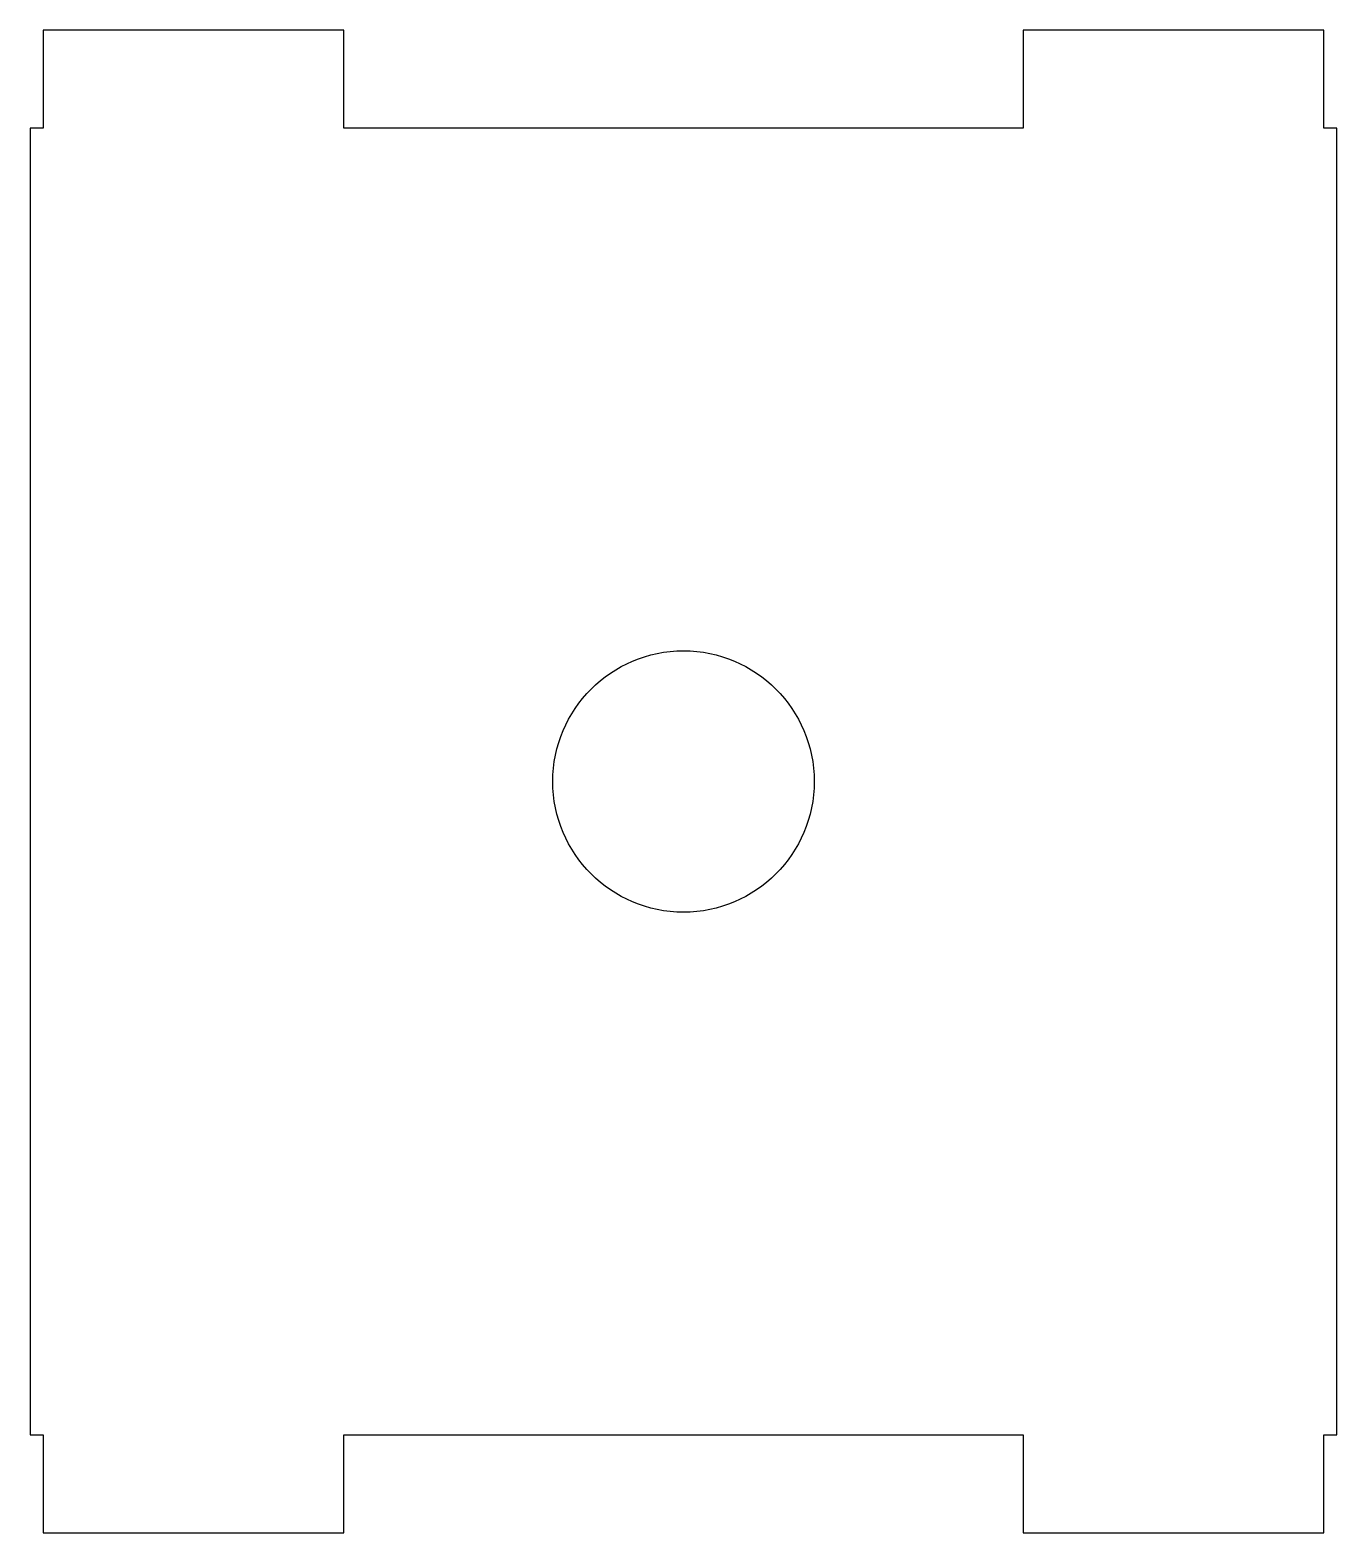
# Model space of a CAD drawing. Header units: millimetres. Extents: x -40 to 0, y -3 to 43.
import ezdxf

# ---------------------------------------------------------------- set-up
doc = ezdxf.new("R2010")
doc.units = ezdxf.units.MM

msp = doc.modelspace()

# ---------------------------------------------------------------- linework, layer by layer
msp.add_lwpolyline([(-9.6, -3), (-0.4, -3), (-0.4, 0), (0, 0), (0, 40), (-0.4, 40), (-0.4, 43), (-9.6, 43), (-9.6, 40), (-30.4, 40), (-30.4, 43), (-39.6, 43), (-39.6, 40), (-40, 40), (-40, 0), (-39.6, 0), (-39.6, -3), (-30.4, -3), (-30.4, 0), (-9.6, 0)], close=True)
msp.add_circle((-20, 20), 4)

doc.saveas('drawing.dxf')
